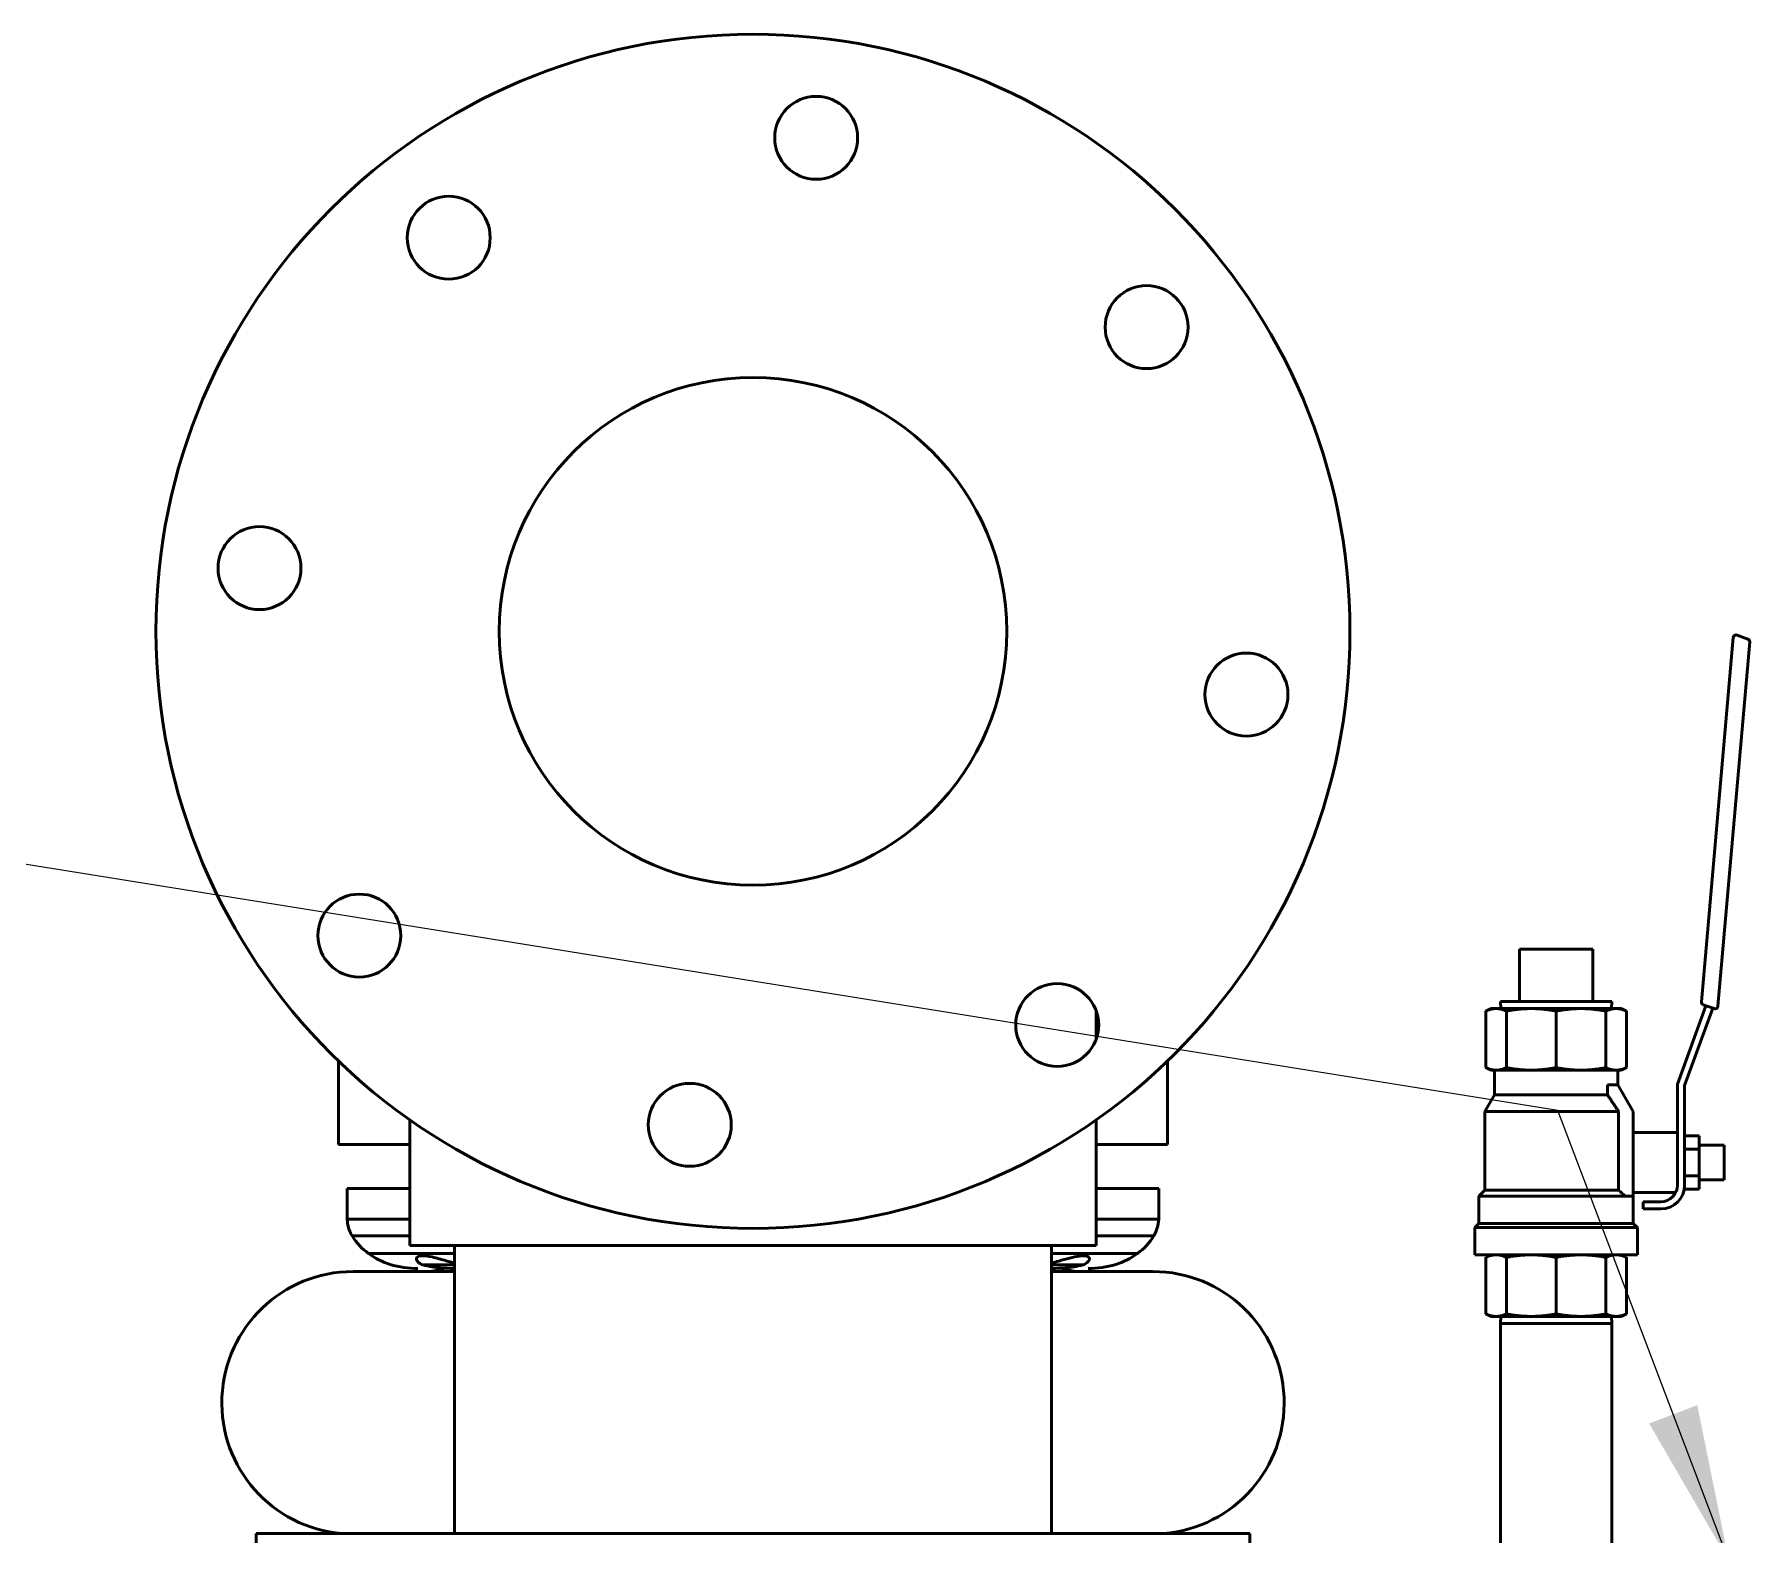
# Model space of a CAD drawing. Header units: inches. Extents: x 15 to 402, y 6 to 258.
# Drawn here: x 194.61 to 207.54, y 125.37 to 136.68 of the extents above; entities that cross this region are included whole.
import ezdxf

# ---------------------------------------------------------------- set-up
doc = ezdxf.new("R2010")
doc.units = ezdxf.units.IN
doc.header["$LTSCALE"] = 12
doc.header["$MEASUREMENT"] = 0
doc.layers.add('Symbol (ANSI)', color=7, linetype='Continuous', lineweight=25)
doc.layers.add('Visible (ANSI)', color=7, linetype='Continuous', lineweight=50)
doc.styles.add('MEMCOR Medium', font='arial.ttf')
doc.dimstyles.new('Default (ANSI)$7', dxfattribs={"dimscale": 12, "dimtxt": 0.15, "dimasz": 0.098425, "dimexe": 0.125, "dimexo": 0.0625, "dimgap": 0.031496, "dimtad": 0, "dimtih": 1, "dimtoh": 1, "dimdec": 4, "dimrnd": 1e-08, "dimzin": 3, "dimdsep": 46, "dimlunit": 5, "dimtxsty": 'MEMCOR Medium', "dimcen": 0.09, "dimdle": 0.393701, "dimclrd": 256, "dimclre": 256, "dimclrt": 256, "dimadec": 0, "dimazin": 1, "dimtfac": 0.8, "dimtofl": 0, "dimtmove": 0, "dimatfit": 3, "dimfxl": 1, "dimfrac": 1, "dimtolj": 1, "dimtzin": 4, "dimlwd": -1, "dimlwe": -1, "dimarcsym": 0})

msp = doc.modelspace()

# ---------------------------------------------------------------- linework, layer by layer
at = {"layer": 'Visible (ANSI)'}
for p, q in [((207.52858, 132.12535), (207.44669, 132.15516)), ((207.41875, 132.13736), (207.17846, 129.39084)), ((207.30195, 129.3574), (207.54224, 132.10391)), ((206.35887, 129.78769), (205.80769, 129.78769)), ((205.80769, 129.78769), (205.80769, 129.39398)), ((206.35887, 129.78769), (206.35887, 129.39398)), ((202.61642, 129.10966), (202.61642, 129.32266)), ((205.59328, 129.33987), (205.55291, 129.32105)), ((205.55291, 129.32105), (205.55291, 128.8947)), ((205.63058, 129.33987), (205.59328, 129.33987)), ((205.89577, 129.33987), (205.63058, 129.33987)), ((206.50193, 129.39398), (205.66463, 129.39398)), ((205.66632, 129.33987), (205.66463, 129.39398)), ((205.70825, 129.32105), (205.70825, 128.8947)), ((206.2708, 129.33987), (205.89577, 129.33987)), ((206.08328, 129.32105), (206.08328, 128.8947)), ((206.53598, 129.33987), (206.2708, 129.33987)), ((206.45831, 129.32105), (206.45831, 128.8947)), ((206.50024, 129.33987), (206.50193, 129.39398)), ((206.57328, 129.33987), (206.53598, 129.33987)), ((206.57328, 129.33987), (206.61365, 129.32105)), ((206.61365, 129.32105), (206.61365, 128.8947)), ((206.99769, 128.77087), (207.2128, 129.36187)), ((207.26384, 129.3433), (207.05201, 128.7613)), ((207.19212, 129.3694), (207.27401, 129.3396)), ((202.63428, 129.23914), (202.63428, 129.19318)), ((202.61642, 129.15774), (202.63082, 129.16446)), ((196.90442, 128.94531), (196.90442, 128.31576)), ((203.15442, 128.94531), (203.15442, 128.31576)), ((205.59328, 128.87587), (205.55291, 128.8947)), ((205.59328, 128.87587), (205.63058, 128.87587)), ((205.61778, 128.69027), (205.61778, 128.87587)), ((205.63058, 128.87587), (205.89577, 128.87587)), ((205.89577, 128.87587), (206.2708, 128.87587)), ((206.2708, 128.87587), (206.53598, 128.87587)), ((206.53598, 128.87587), (206.57328, 128.87587)), ((206.54878, 128.76586), (206.54878, 128.87587)), ((206.57328, 128.87587), (206.61365, 128.8947)), ((205.61778, 128.69027), (205.54505, 128.56429)), ((206.46932, 128.69027), (205.61778, 128.69027)), ((206.46932, 128.69027), (206.46932, 128.76586)), ((206.46932, 128.76586), (206.54878, 128.76586)), ((206.54878, 128.76586), (206.66516, 128.56429)), ((206.99769, 128.17987), (206.99769, 128.77087)), ((207.05201, 128.7613), (207.05201, 128.00937)), ((206.55448, 128.56429), (205.54505, 128.56429)), ((205.54505, 127.97058), (205.54505, 128.56429)), ((206.55448, 127.97058), (206.55448, 128.56429)), ((206.66516, 128.56429), (206.66516, 127.92694)), ((197.44242, 127.55326), (197.44242, 128.50122)), ((202.61642, 127.55326), (202.61642, 128.50122)), ((206.99769, 128.40607), (206.66516, 128.40607)), ((196.90442, 128.31576), (197.44242, 128.31576)), ((202.61642, 128.31576), (203.15442, 128.31576)), ((207.16066, 128.38079), (207.05201, 128.38079)), ((207.16066, 128.28033), (207.05201, 128.28033)), ((207.16066, 128.28033), (207.16066, 128.38079)), ((207.35078, 128.31037), (207.16066, 128.31037)), ((207.16066, 128.07942), (207.16066, 128.28033)), ((207.35078, 128.31037), (207.35078, 128.04937)), ((206.99769, 128.00937), (206.99769, 128.17987)), ((207.16066, 128.07942), (207.05201, 128.07942)), ((207.16066, 127.97896), (207.16066, 128.07942)), ((207.35078, 128.04937), (207.16066, 128.04937)), ((197.44242, 127.98332), (196.97052, 127.98332)), ((196.97052, 127.75262), (196.97052, 127.98332)), ((203.08833, 127.98332), (202.61642, 127.98332)), ((203.08833, 127.75262), (203.08833, 127.98332)), ((205.54505, 127.97058), (205.50141, 127.92694)), ((206.60377, 127.92694), (205.50141, 127.92694)), ((205.50141, 127.72072), (205.50141, 127.92694)), ((206.55448, 127.97058), (205.54505, 127.97058)), ((206.66516, 127.92694), (206.60377, 127.92694)), ((206.9846, 127.95367), (206.66516, 127.95367)), ((206.66516, 127.72072), (206.66516, 127.92694)), ((206.74016, 127.88437), (206.87269, 127.88437)), ((206.74016, 127.83005), (206.74016, 127.88437)), ((207.16066, 127.97896), (207.04942, 127.97896)), ((197.44242, 127.75262), (196.97052, 127.75262)), ((203.08833, 127.75262), (202.61642, 127.75262)), ((206.87269, 127.83005), (206.74016, 127.83005)), ((197.44242, 127.62625), (197.00718, 127.62625)), ((203.05167, 127.62625), (202.61642, 127.62625)), ((205.50141, 127.72072), (205.47078, 127.6901)), ((206.69578, 127.6901), (205.47078, 127.6901)), ((205.47078, 127.48387), (205.47078, 127.6901)), ((206.66516, 127.72072), (205.50141, 127.72072)), ((206.66516, 127.72072), (206.69578, 127.6901)), ((206.69578, 127.48387), (206.69578, 127.6901)), ((197.77942, 127.49417), (197.13144, 127.49417)), ((197.44242, 127.55326), (202.61642, 127.55326)), ((197.77942, 127.55326), (197.77942, 125.38326)), ((202.27942, 127.55326), (202.27942, 125.38326)), ((202.9274, 127.49417), (202.27942, 127.49417)), ((197.54169, 127.40756), (197.77942, 127.40756)), ((202.27942, 127.40756), (202.51716, 127.40756)), ((206.69578, 127.48387), (205.47078, 127.48387)), ((205.59328, 127.48387), (205.55291, 127.46505)), ((205.55291, 127.0387), (205.55291, 127.46505)), ((205.70825, 127.0387), (205.70825, 127.46505)), ((206.08328, 127.0387), (206.08328, 127.46505)), ((206.45831, 127.0387), (206.45831, 127.46505)), ((206.57328, 127.48387), (206.61365, 127.46505)), ((206.61365, 127.0387), (206.61365, 127.46505)), ((197.77942, 127.35784), (197.01471, 127.35784)), ((203.04414, 127.35784), (202.27942, 127.35784)), ((205.59328, 127.01987), (205.55291, 127.0387)), ((205.59328, 127.01987), (205.63058, 127.01987)), ((205.63058, 127.01987), (205.89577, 127.01987)), ((205.66632, 127.01987), (205.66463, 126.96576)), ((205.89577, 127.01987), (206.2708, 127.01987)), ((206.2708, 127.01987), (206.53598, 127.01987)), ((206.50024, 127.01987), (206.50193, 126.96576)), ((206.53598, 127.01987), (206.57328, 127.01987)), ((206.57328, 127.01987), (206.61365, 127.0387)), ((205.66463, 126.96576), (206.50193, 126.96576)), ((205.66463, 126.96576), (205.66463, 124.06498)), ((206.50193, 126.96576), (206.50193, 124.69371)), ((203.77392, 125.38326), (196.28492, 125.38326)), ((196.28492, 124.88326), (196.28492, 125.38326)), ((203.77392, 124.88326), (203.77392, 125.38326))]:
    msp.add_line(p, q, dxfattribs=at)
for centre, radius in [((200.02942, 132.18326), 4.5), ((200.50594, 135.90286), 0.3125), ((197.73622, 135.15037), 0.3125), ((202.99653, 134.47647), 0.3125), ((200.02942, 132.18326), 1.913), ((196.30982, 132.65978), 0.3125), ((203.74902, 131.70675), 0.3125), ((197.06232, 129.89006), 0.3125), ((202.32263, 129.21616), 0.3125), ((199.55291, 128.46366), 0.3125)]:
    msp.add_circle(centre, radius, dxfattribs=at)
for centre, radius, start, end in [((207.43955, 132.13554), 0.02088, 70, 175), ((207.52144, 132.10573), 0.02088, 355, 70), ((207.19926, 129.38902), 0.02088, 175, 250), ((207.28115, 129.35922), 0.02088, 250, 355), ((206.87269, 128.00937), 0.17932, 270, 0), ((206.87269, 128.00937), 0.125, 270, 0), ((197.25903, 127.76782), 0.28891, 183.015326, 209.34172), ((202.79982, 127.76782), 0.28891, 330.65828, 356.984674), ((197.3854, 127.8576), 0.44337, 211.453197, 235.054659), ((202.67345, 127.8576), 0.44337, 304.945341, 328.546803), ((197.45434, 127.93237), 0.54432, 233.614904, 253.026852), ((202.60451, 127.93237), 0.54432, 286.973148, 306.385096), ((197.50282, 128.09119), 0.71038, 253.026852, 270), ((197.54594, 127.86095), 0.50311, 270, 288.512005), ((202.51291, 127.86095), 0.50311, 251.487995, 270), ((202.55603, 128.09119), 0.71038, 270, 286.973148), ((197.01471, 126.36882), 0.98901, 90, 265.211078), ((203.04414, 126.36882), 0.98901, 274.788922, 90)]:
    msp.add_arc(centre, radius, start, end, dxfattribs=at)
for points, weights in [([(205.63058, 129.33987), (205.59328, 129.33987), (205.55291, 129.32105)], [1, 1.0562990584, 1.07162109099]), ([(205.70825, 129.32105), (205.66788, 129.33987), (205.63058, 129.33987)], [1.07162109099, 1.0562990584, 1]), ([(205.89577, 129.33987), (205.80572, 129.33987), (205.70825, 129.32105)], [1, 1.0562990584, 1.07162109099]), ([(206.08328, 129.32105), (205.98582, 129.33987), (205.89577, 129.33987)], [1.07162109099, 1.0562990584, 1]), ([(206.2708, 129.33987), (206.18075, 129.33987), (206.08328, 129.32105)], [1, 1.0562990584, 1.07162109099]), ([(206.45831, 129.32105), (206.36084, 129.33987), (206.2708, 129.33987)], [1.07162109099, 1.0562990584, 1]), ([(206.53598, 129.33987), (206.49868, 129.33987), (206.45831, 129.32105)], [1, 1.0562990584, 1.07162109099]), ([(206.61365, 129.32105), (206.57328, 129.33987), (206.53598, 129.33987)], [1.07162109099, 1.0562990584, 1]), ([(202.61642, 129.15847), (202.62348, 129.16117), (202.63083, 129.16449)], [1.01233623434, 1.00861517496, 1.00280920577]), ([(205.55291, 128.8947), (205.59328, 128.87587), (205.63058, 128.87587)], [1.07162109099, 1.0562990584, 1]), ([(205.63058, 128.87587), (205.66788, 128.87587), (205.70825, 128.8947)], [1, 1.0562990584, 1.07162109099]), ([(205.70825, 128.8947), (205.80572, 128.87587), (205.89577, 128.87587)], [1.07162109099, 1.0562990584, 1]), ([(205.89577, 128.87587), (205.98582, 128.87587), (206.08328, 128.8947)], [1, 1.0562990584, 1.07162109099]), ([(206.08328, 128.8947), (206.18075, 128.87587), (206.2708, 128.87587)], [1.07162109099, 1.0562990584, 1]), ([(206.2708, 128.87587), (206.36084, 128.87587), (206.45831, 128.8947)], [1, 1.0562990584, 1.07162109099]), ([(206.45831, 128.8947), (206.49868, 128.87587), (206.53598, 128.87587)], [1.07162109099, 1.0562990584, 1]), ([(206.53598, 128.87587), (206.57328, 128.87587), (206.61365, 128.8947)], [1, 1.0562990584, 1.07162109099]), ([(206.55448, 128.56429), (206.50881, 128.63354), (206.46932, 128.69027)], [1, 1.00361912604, 1]), ([(206.60377, 127.92694), (206.57817, 127.94985), (206.55448, 127.97058)], [1, 1.0009720909, 1.00000480453]), ([(205.63058, 127.48387), (205.59328, 127.48387), (205.55291, 127.46505)], [1, 1.04927042368, 1.05740736242]), ([(205.70825, 127.46505), (205.66788, 127.48387), (205.63058, 127.48387)], [1.05740736242, 1.04927042368, 1]), ([(205.89577, 127.48387), (205.80572, 127.48387), (205.70825, 127.46505)], [1, 1.04927042368, 1.05740736242]), ([(206.08328, 127.46505), (205.98582, 127.48387), (205.89577, 127.48387)], [1.05740736242, 1.04927042368, 1]), ([(206.2708, 127.48387), (206.18075, 127.48387), (206.08328, 127.46505)], [1, 1.04927042368, 1.05740736242]), ([(206.45831, 127.46505), (206.36084, 127.48387), (206.2708, 127.48387)], [1.05740736242, 1.04927042368, 1]), ([(206.53598, 127.48387), (206.49868, 127.48387), (206.45831, 127.46505)], [1, 1.04927042368, 1.05740736242]), ([(206.61365, 127.46505), (206.57328, 127.48387), (206.53598, 127.48387)], [1.05740736242, 1.04927042368, 1]), ([(205.55291, 127.0387), (205.59328, 127.01987), (205.63058, 127.01987)], [1.05740736242, 1.04927042368, 1]), ([(205.63058, 127.01987), (205.66788, 127.01987), (205.70825, 127.0387)], [1, 1.04927042368, 1.05740736242]), ([(205.70825, 127.0387), (205.80572, 127.01987), (205.89577, 127.01987)], [1.05740736242, 1.04927042368, 1]), ([(205.89577, 127.01987), (205.98582, 127.01987), (206.08328, 127.0387)], [1, 1.04927042368, 1.05740736242]), ([(206.08328, 127.0387), (206.18075, 127.01987), (206.2708, 127.01987)], [1.05740736242, 1.04927042368, 1]), ([(206.2708, 127.01987), (206.36084, 127.01987), (206.45831, 127.0387)], [1, 1.04927042368, 1.05740736242]), ([(206.45831, 127.0387), (206.49868, 127.01987), (206.53598, 127.01987)], [1.05740736242, 1.04927042368, 1]), ([(206.53598, 127.01987), (206.57328, 127.01987), (206.61365, 127.0387)], [1, 1.04927042368, 1.05740736242])]:
    msp.add_rational_spline(points, weights, degree=2, dxfattribs=at)
for points, knots in [([(197.53245, 127.41176), (197.51604, 127.41976), (197.50499, 127.42884), (197.49209, 127.44733), (197.49154, 127.45667), (197.50275, 127.47141), (197.51543, 127.4763), (197.55425, 127.478), (197.58019, 127.47448), (197.64266, 127.46049), (197.67896, 127.45004), (197.73779, 127.43312), (197.75844, 127.4272), (197.77942, 127.42149)], [-1.75251203, -1.75251203, -1.75251203, -1.75251203, -1.50091949, -1.50091949, -1.21676475, -1.21676475, -0.90923135, -0.90923135, -0.59084001, -0.59084001, -0.26462762, -0.26462762, -0.09792167, -0.09792167, -0.09792167, -0.09792167]), ([(197.77942, 127.38111), (197.77668, 127.38115), (197.7739, 127.38119), (197.7408, 127.38182), (197.70633, 127.38328), (197.63174, 127.39034), (197.58806, 127.39664), (197.54169, 127.40756)], [0.231462838, 0.231462838, 0.231462838, 0.231462838, 0.258040314, 0.258040314, 0.543841108, 0.543841108, 0.865806178, 0.865806178, 0.865806178, 0.865806178]), ([(202.27942, 127.42149), (202.29789, 127.42651), (202.3161, 127.43171), (202.36287, 127.44514), (202.39063, 127.4532), (202.44246, 127.4667), (202.46633, 127.472), (202.50363, 127.47716), (202.51798, 127.47783), (202.54266, 127.47562), (202.55221, 127.47239), (202.56649, 127.46084), (202.56786, 127.45112), (202.55641, 127.43101), (202.54476, 127.42071), (202.5264, 127.41176)], [-1.6537789, -1.6537789, -1.6537789, -1.6537789, -1.5072642, -1.5072642, -1.26561295, -1.26561295, -1.01603872, -1.01603872, -0.81365919, -0.81365919, -0.59067163, -0.59067163, -0.28203199, -0.28203199, -0.00029653, -0.00029653, -0.00029653, -0.00029653]), ([(202.51716, 127.40756), (202.47079, 127.39664), (202.42711, 127.39034), (202.35252, 127.38328), (202.31805, 127.38182), (202.28494, 127.38119), (202.28216, 127.38115), (202.27942, 127.38111)], [0, 0, 0, 0, 0.369847568, 0.369847568, 0.698152512, 0.698152512, 0.728682575, 0.728682575, 0.728682575, 0.728682575])]:
    msp.add_open_spline(points, degree=3, knots=knots, dxfattribs=at)
for points in [[(197.54169, 127.40756), (197.53845, 127.40893), (197.53537, 127.41034), (197.53245, 127.41176)], [(202.5264, 127.41176), (202.52348, 127.41034), (202.5204, 127.40893), (202.51716, 127.40756)]]:
    msp.add_open_spline(points, degree=3, dxfattribs=at)

# ---------------------------------------------------------------- leaders
at = {"layer": 'Symbol (ANSI)'}
msp.add_leader([(207.38511, 125.17756), (206.09683, 128.57067), (189.91293, 131.17064)], dimstyle='Default (ANSI)$7', override={"dimtad": 0}, dxfattribs=at)

doc.saveas('drawing.dxf')
